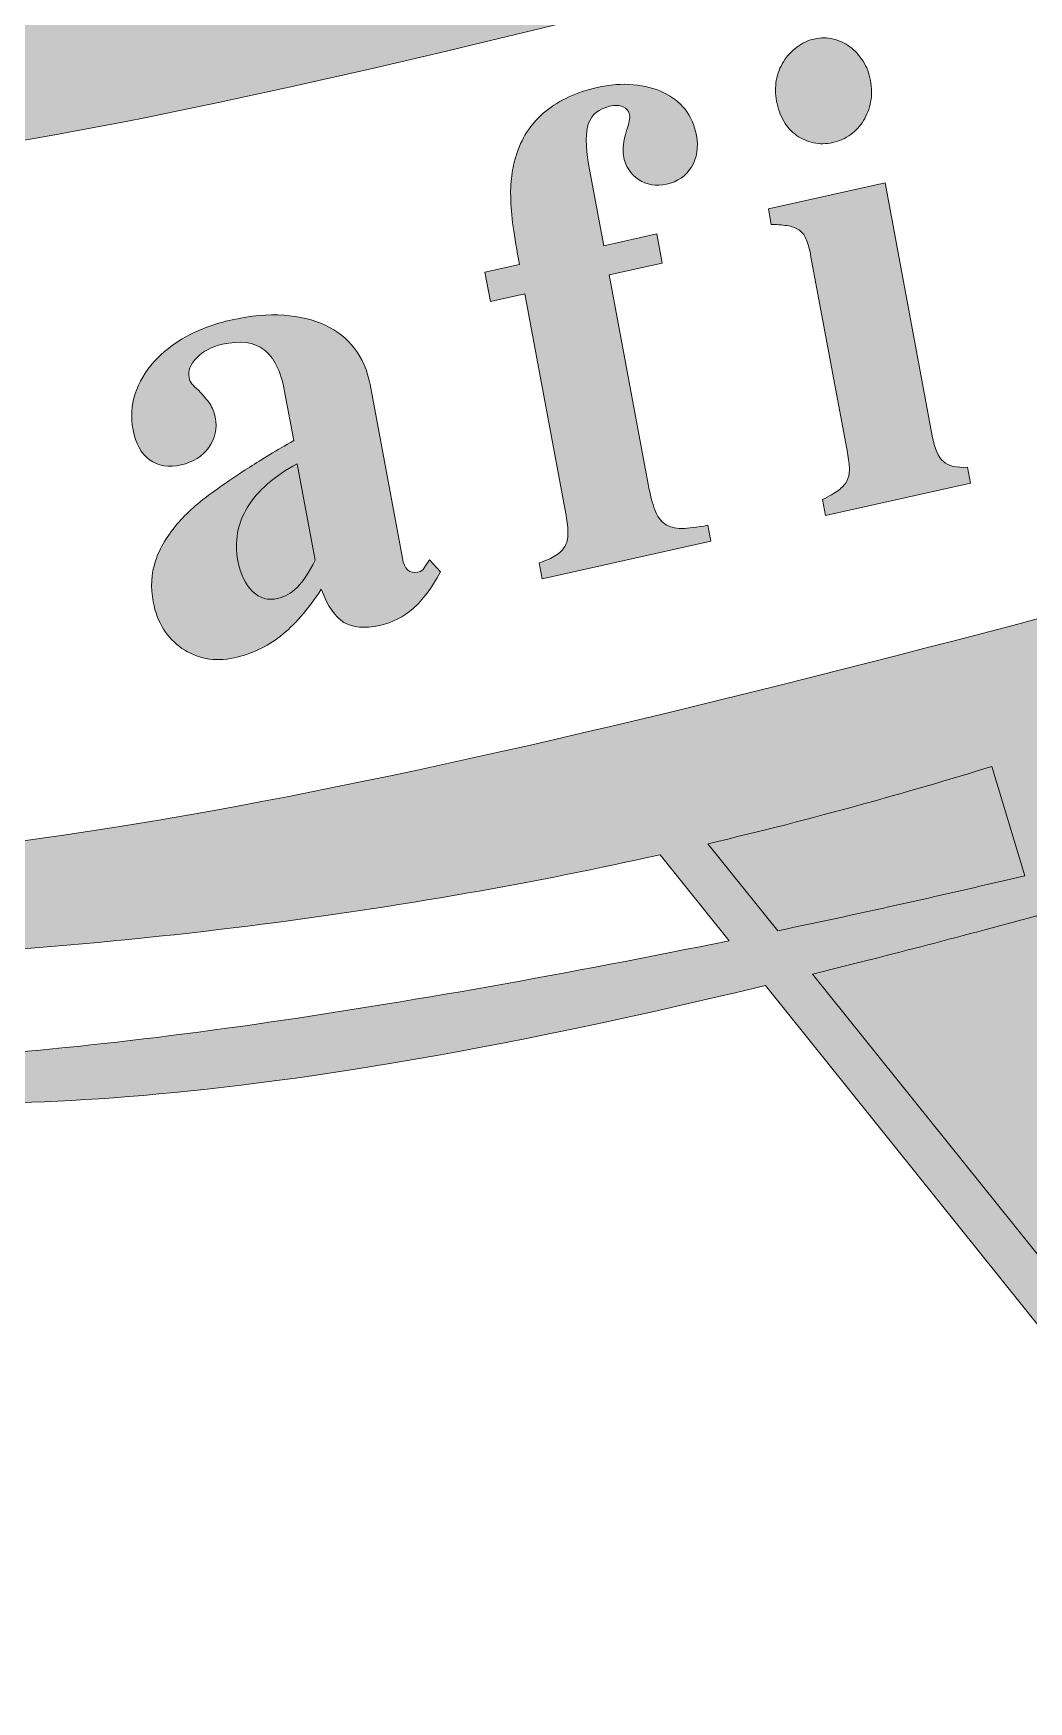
# Model space of a CAD drawing. Header units: millimetres. Extents: x -87.7 to -37.9, y -26.6 to 23.2.
# Drawn here: x -68.27 to -64.15, y -2.11 to 4.79 of the extents above; entities that cross this region are included whole.
import ezdxf

# ---------------------------------------------------------------- set-up
doc = ezdxf.new("R2010")
doc.units = ezdxf.units.MM
doc.header["$MEASUREMENT"] = 0
doc.layers.add('Layer 1', color=7, linetype='Continuous')

msp = doc.modelspace()

# ---------------------------------------------------------------- hatches: boundary and pattern name
at = {"layer": 'Layer 1', "true_color": 0x373435}
h = msp.add_hatch(color=250, dxfattribs=at)
edge = h.paths.add_edge_path()
edge.add_spline(control_points=[(-44.2218, 9.8606), (-45.9264, 8.9268), (-46.8245, 9.0561), (-49.1062, 8.862), (-51.3879, 8.6681), (-52.0763, 6.9545), (-52.1547, 6.1569), (-52.414, 4.6938), (-52.76, 3.7016), (-53.0974, 3.0305), (-53.2485, 3.5413), (-53.9751, 4.2581), (-55.4498, 4.2581), (-58.7713, 4.2581), (-65.9163, 1.4422), (-69.4107, 1.3562), (-70.1678, 1.3562), (-70.7335, 1.4585), (-71.1439, 1.605), (-71.1439, 1.605), (-71.1443, 1.605), (-71.1443, 1.605), (-71.1788, 1.6239), (-71.2145, 1.6405), (-71.2434, 1.6535), (-71.352, 1.7016), (-72.6597, 2.2614), (-73.3484, 6.153), (-73.4271, 6.9506), (-74.1155, 8.6639), (-76.3965, 8.8579), (-78.6782, 9.0522), (-79.5767, 8.9225), (-81.2812, 9.8569), (-83.2351, 10.8772), (-83.6547, 12.12), (-84.1006, 13.8301), (-84.1006, 11.8688), (-83.5497, 8.8509), (-78.4952, 7.8105), (-74.1284, 7.1924), (-74.489, 6.8825), (-73.7286, 5.0571), (-73.1956, 3.6885), (-72.7469, 2.6654), (-72.0709, 2.027), (-71.7525, 1.482), (-70.7103, 0.9588), (-69.5202, 0.944), (-67.9388, 0.9816), (-66.6773, 1.1699), (-65.6721, 1.3945), (-65.6721, 1.3945), (-65.3861, 1.0386), (-65.3861, 1.0386), (-66.6865, 0.7729), (-68.1317, 0.5439), (-68.9721, 0.5491), (-70.2961, 0.5579), (-70.2332, 0.4117), (-70.9697, 0.944), (-71.0153, 0.9771), (-71.1183, 1.0129), (-71.1029, 0.944), (-70.9851, 0.7638), (-70.6485, 0.3773), (-69.4574, 0.3773), (-68.6225, 0.3773), (-67.7996, 0.2378), (-65.2367, 0.8527), (-65.2367, 0.8527), (-63.2842, -1.5784), (-63.2842, -1.5784), (-63.2842, -1.5784), (-63.2821, -1.5809), (-63.2821, -1.5809), (-63.273, -1.5921), (-63.262, -1.6005), (-63.2501, -1.6058), (-63.248, -1.6072), (-63.2455, -1.6079), (-63.2431, -1.6086), (-63.2378, -1.6111), (-63.2315, -1.6125), (-63.2255, -1.6129), (-63.2224, -1.6132), (-63.2192, -1.6136), (-63.2164, -1.6136), (-63.2132, -1.6136), (-63.2101, -1.6132), (-63.2073, -1.6129), (-63.2052, -1.6129), (-63.2034, -1.6125), (-63.2016, -1.6122), (-63.1988, -1.6118), (-63.1967, -1.6111), (-63.1939, -1.6104), (-63.1907, -1.6093), (-63.1875, -1.6083), (-63.1848, -1.6072), (-63.1806, -1.6055), (-63.1763, -1.6033), (-63.1725, -1.6005), (-63.1696, -1.5991), (-63.1675, -1.5973), (-63.1651, -1.5953), (-63.1623, -1.5932), (-63.1602, -1.5911), (-63.1577, -1.589), (-63.1553, -1.5865), (-63.1532, -1.584), (-63.151, -1.5812), (-63.15, -1.5805), (-63.1493, -1.5794), (-63.1486, -1.5784), (-63.1486, -1.5784), (-63.0822, -1.4976), (-63.0822, -1.4976), (-63.0818, -1.4972), (-63.0815, -1.4968), (-63.0811, -1.4968), (-63.0811, -1.4968), (-59.9976, 2.2589), (-59.9976, 2.2589), (-58.344, 2.677), (-56.9712, 2.9535), (-55.4811, 3.1075), (-54.9329, 3.1075), (-54.6353, 3.1763), (-54.4393, 2.8587), (-54.4393, 2.6696), (-54.6114, 2.6183), (-54.7446, 2.4486), (-54.7446, 2.4486), (-54.3455, 2.4208), (-54.2825, 2.7814), (-54.2197, 3.1422), (-54.6353, 3.3309), (-55.434, 3.3309), (-56.3556, 3.3309), (-58.129, 2.9282), (-59.8067, 2.4911), (-59.8067, 2.4911), (-59.416, 2.9668), (-59.416, 2.9668), (-59.3971, 2.9904), (-59.3904, 3.0217), (-59.3957, 3.0502), (-57.6782, 3.4265), (-55.8405, 3.7736), (-55.0267, 3.7602), (-53.4681, 3.7346), (-53.2326, 3.1942), (-53.2326, 2.8414), (-53.2326, 2.8196), (-53.234, 2.7954), (-53.2365, 2.7701), (-53.2593, 2.5747), (-53.377, 2.289), (-53.7225, 2.0572), (-53.7411, 2.0445), (-53.7597, 2.0326), (-53.7794, 2.0206), (-53.7794, 2.0206), (-53.7797, 2.0206), (-53.7797, 2.0206), (-53.7801, 2.0203), (-53.7801, 2.0203), (-53.7801, 2.0199), (-53.9333, 1.9272), (-54.1265, 1.8442), (-54.3687, 1.7824), (-54.3687, 1.7824), (-54.3694, 1.7821), (-54.3694, 1.7821), (-54.6522, 1.7094), (-55.0021, 1.6655), (-55.434, 1.6655), (-57.299, 1.6655), (-56.9073, 2.2919), (-56.6954, 2.507), (-56.4842, 2.7213), (-56.8602, 2.6956), (-56.8602, 2.6956), (-57.1578, 2.4721), (-57.5496, 1.4935), (-55.5281, 1.4935), (-55.3367, 1.4935), (-55.1603, 1.501), (-54.9965, 1.5151), (-54.9965, 1.5151), (-54.9975, 1.5147), (-54.9975, 1.5147), (-54.8191, 1.5147), (-54.6185, 1.533), (-54.4175, 1.5726), (-54.0805, 1.6391), (-53.7429, 1.7649), (-53.5053, 1.9651), (-53.4987, 1.9704), (-53.4927, 1.9757), (-53.4863, 1.9813), (-53.4737, 1.9928), (-53.461, 2.0038), (-53.4488, 2.016), (-52.7632, 2.6531), (-52.3117, 3.6816), (-51.7745, 5.0614), (-51.0137, 6.886), (-51.3746, 7.1966), (-47.0078, 7.8144), (-41.9534, 8.8551), (-41.4028, 11.8726), (-41.4028, 13.834), (-41.8483, 12.1241), (-42.2683, 10.881), (-44.2218, 9.8606)], knot_values=[0, 0, 0, 0, 0.013889, 0.013889, 0.013889, 0.027778, 0.027778, 0.027778, 0.041667, 0.041667, 0.041667, 0.055556, 0.055556, 0.055556, 0.069444, 0.069444, 0.069444, 0.083333, 0.083333, 0.083333, 0.097222, 0.097222, 0.097222, 0.111111, 0.111111, 0.111111, 0.125, 0.125, 0.125, 0.138889, 0.138889, 0.138889, 0.152778, 0.152778, 0.152778, 0.166667, 0.166667, 0.166667, 0.180556, 0.180556, 0.180556, 0.194444, 0.194444, 0.194444, 0.208333, 0.208333, 0.208333, 0.222222, 0.222222, 0.222222, 0.236111, 0.236111, 0.236111, 0.25, 0.25, 0.25, 0.263889, 0.263889, 0.263889, 0.277778, 0.277778, 0.277778, 0.291667, 0.291667, 0.291667, 0.305556, 0.305556, 0.305556, 0.319444, 0.319444, 0.319444, 0.333333, 0.333333, 0.333333, 0.347222, 0.347222, 0.347222, 0.361111, 0.361111, 0.361111, 0.375, 0.375, 0.375, 0.388889, 0.388889, 0.388889, 0.402778, 0.402778, 0.402778, 0.416667, 0.416667, 0.416667, 0.430556, 0.430556, 0.430556, 0.444444, 0.444444, 0.444444, 0.458333, 0.458333, 0.458333, 0.472222, 0.472222, 0.472222, 0.486111, 0.486111, 0.486111, 0.5, 0.5, 0.5, 0.513889, 0.513889, 0.513889, 0.527778, 0.527778, 0.527778, 0.541667, 0.541667, 0.541667, 0.555556, 0.555556, 0.555556, 0.569444, 0.569444, 0.569444, 0.583333, 0.583333, 0.583333, 0.597222, 0.597222, 0.597222, 0.611111, 0.611111, 0.611111, 0.625, 0.625, 0.625, 0.638889, 0.638889, 0.638889, 0.652778, 0.652778, 0.652778, 0.666667, 0.666667, 0.666667, 0.680556, 0.680556, 0.680556, 0.694444, 0.694444, 0.694444, 0.708333, 0.708333, 0.708333, 0.722222, 0.722222, 0.722222, 0.736111, 0.736111, 0.736111, 0.75, 0.75, 0.75, 0.763889, 0.763889, 0.763889, 0.777778, 0.777778, 0.777778, 0.791667, 0.791667, 0.791667, 0.805556, 0.805556, 0.805556, 0.819444, 0.819444, 0.819444, 0.833333, 0.833333, 0.833333, 0.847222, 0.847222, 0.847222, 0.861111, 0.861111, 0.861111, 0.875, 0.875, 0.875, 0.888889, 0.888889, 0.888889, 0.902778, 0.902778, 0.902778, 0.916667, 0.916667, 0.916667, 0.930556, 0.930556, 0.930556, 0.944444, 0.944444, 0.944444, 0.958333, 0.958333, 0.958333, 0.972222, 0.972222, 0.972222, 0.986111, 0.986111, 0.986111, 1, 1, 1, 1], degree=3, periodic=1)
h = msp.add_hatch(color=250, dxfattribs=at)
edge = h.paths.add_edge_path()
edge.add_spline(control_points=[(-56.3684, 7.3311), (-56.3684, 7.3311), (-55.9555, 7.9587), (-55.9555, 7.9587), (-55.5634, 7.9277), (-55.4801, 7.8642), (-55.4651, 7.8473), (-55.4306, 7.8097), (-55.3751, 7.8097), (-55.3407, 7.8473), (-55.3062, 7.8853), (-55.3062, 7.946), (-55.3407, 7.9836), (-55.3712, 8.0177), (-55.4443, 8.0978), (-55.8361, 8.1403), (-55.8361, 8.1403), (-55.1386, 9.2008), (-55.1386, 9.2008), (-55.1386, 9.2008), (-58.1737, 12.1279), (-58.1737, 12.1279), (-58.1737, 12.1279), (-58.7711, 12.7042), (-58.7711, 12.7042), (-58.7711, 12.7042), (-58.7957, 12.7284), (-58.7957, 12.7284), (-58.7957, 12.7284), (-68.2358, 12.7284), (-68.2358, 12.7284), (-68.2358, 12.7284), (-68.7923, 12.1048), (-68.7923, 12.1048), (-68.7955, 12.1019), (-68.7983, 12.0989), (-68.8012, 12.0953), (-68.8012, 12.0953), (-71.7463, 8.7988), (-71.7463, 8.7988), (-71.7463, 8.7988), (-69.947, 6.6621), (-69.947, 6.6621), (-71.3935, 6.712), (-72.1524, 6.0174), (-72.2934, 5.752), (-72.2934, 5.752), (-72.9203, 4.1724), (-69.9905, 4.1724), (-67.0605, 4.1724), (-60.3493, 6.7352), (-56.5624, 6.9369), (-54.3533, 6.9886), (-54.0553, 6.6453), (-53.5068, 6.3189), (-53.7244, 6.6927), (-53.9725, 7.3198), (-56.3684, 7.3311)], knot_values=[0, 0, 0, 0, 0.052632, 0.052632, 0.052632, 0.105263, 0.105263, 0.105263, 0.157895, 0.157895, 0.157895, 0.210526, 0.210526, 0.210526, 0.263158, 0.263158, 0.263158, 0.315789, 0.315789, 0.315789, 0.368421, 0.368421, 0.368421, 0.421053, 0.421053, 0.421053, 0.473684, 0.473684, 0.473684, 0.526316, 0.526316, 0.526316, 0.578947, 0.578947, 0.578947, 0.631579, 0.631579, 0.631579, 0.684211, 0.684211, 0.684211, 0.736842, 0.736842, 0.736842, 0.789474, 0.789474, 0.789474, 0.842105, 0.842105, 0.842105, 0.894737, 0.894737, 0.894737, 0.947368, 0.947368, 0.947368, 1, 1, 1, 1], degree=3, periodic=1)
h = msp.add_hatch(color=250, dxfattribs=at)
edge = h.paths.add_edge_path()
edge.add_spline(control_points=[(-65.0341, 4.7713), (-65.0067, 4.7777), (-64.9803, 4.7777), (-64.9551, 4.7713), (-64.9298, 4.7653), (-64.9069, 4.7544), (-64.8862, 4.739), (-64.8655, 4.7236), (-64.8472, 4.7035), (-64.832, 4.6796), (-64.817, 4.6553), (-64.8064, 4.629), (-64.8012, 4.5999), (-64.7952, 4.5686), (-64.7952, 4.5387), (-64.8008, 4.5106), (-64.806, 4.4824), (-64.8159, 4.4571), (-64.8297, 4.4343), (-64.8433, 4.4115), (-64.8612, 4.3922), (-64.883, 4.3761), (-64.9052, 4.3598), (-64.9302, 4.349), (-64.9575, 4.3426), (-64.9849, 4.3366), (-65.0116, 4.3363), (-65.0373, 4.3419), (-65.0626, 4.3472), (-65.0861, 4.3574), (-65.1072, 4.3725), (-65.1287, 4.3872), (-65.1462, 4.4069), (-65.1606, 4.4311), (-65.1747, 4.4554), (-65.1845, 4.4832), (-65.1905, 4.5145), (-65.1961, 4.5436), (-65.1961, 4.5721), (-65.1912, 4.6002), (-65.1859, 4.6284), (-65.1765, 4.6539), (-65.1616, 4.6775), (-65.1473, 4.7011), (-65.129, 4.7207), (-65.1068, 4.7376), (-65.085, 4.7544), (-65.0604, 4.7657), (-65.0341, 4.7713)], knot_values=[0, 0, 0, 0, 0.0625, 0.0625, 0.0625, 0.125, 0.125, 0.125, 0.1875, 0.1875, 0.1875, 0.25, 0.25, 0.25, 0.3125, 0.3125, 0.3125, 0.375, 0.375, 0.375, 0.4375, 0.4375, 0.4375, 0.5, 0.5, 0.5, 0.5625, 0.5625, 0.5625, 0.625, 0.625, 0.625, 0.6875, 0.6875, 0.6875, 0.75, 0.75, 0.75, 0.8125, 0.8125, 0.8125, 0.875, 0.875, 0.875, 0.9375, 0.9375, 0.9375, 1, 1, 1, 1], degree=3, periodic=1)
h = msp.add_hatch(color=250, dxfattribs=at)
edge = h.paths.add_edge_path()
edge.add_spline(control_points=[(-66.3752, 3.6845), (-66.3752, 3.6845), (-66.3978, 3.8058), (-66.3978, 3.8058), (-66.3978, 3.8058), (-66.2547, 3.8377), (-66.2547, 3.8377), (-66.266, 3.8971), (-66.2748, 3.9491), (-66.2811, 3.9941), (-66.2874, 4.0394), (-66.2906, 4.0806), (-66.2913, 4.1174), (-66.2924, 4.154), (-66.2903, 4.1873), (-66.2853, 4.2168), (-66.2807, 4.2467), (-66.2738, 4.2749), (-66.2643, 4.3016), (-66.2421, 4.3694), (-66.2027, 4.4263), (-66.1459, 4.4727), (-66.0889, 4.519), (-66.0183, 4.5517), (-65.9336, 4.5707), (-65.8805, 4.5826), (-65.8306, 4.5865), (-65.7839, 4.5822), (-65.7372, 4.5781), (-65.6954, 4.5675), (-65.6592, 4.5503), (-65.6227, 4.5334), (-65.5928, 4.5099), (-65.5693, 4.4803), (-65.5457, 4.4509), (-65.5302, 4.415), (-65.5222, 4.3732), (-65.513, 4.3226), (-65.5197, 4.2787), (-65.5426, 4.2414), (-65.565, 4.2046), (-65.5999, 4.1807), (-65.6459, 4.1705), (-65.6891, 4.161), (-65.7277, 4.1673), (-65.7614, 4.1894), (-65.7952, 4.2116), (-65.8163, 4.2446), (-65.8244, 4.2889), (-65.8289, 4.3135), (-65.8247, 4.3483), (-65.8117, 4.3925), (-65.8008, 4.4231), (-65.7966, 4.4449), (-65.7991, 4.4575), (-65.8018, 4.4727), (-65.811, 4.4835), (-65.8261, 4.4906), (-65.8409, 4.4973), (-65.8598, 4.498), (-65.8823, 4.4927), (-65.9256, 4.4832), (-65.9543, 4.4596), (-65.9684, 4.4224), (-65.9821, 4.3851), (-65.9821, 4.3286), (-65.9684, 4.2534), (-65.9684, 4.2534), (-65.9055, 3.9157), (-65.9055, 3.9157), (-65.9055, 3.9157), (-65.6859, 3.9646), (-65.6859, 3.9646), (-65.6859, 3.9646), (-65.6634, 3.8437), (-65.6634, 3.8437), (-65.6634, 3.8437), (-65.883, 3.7945), (-65.883, 3.7945), (-65.883, 3.7945), (-65.7221, 2.9288), (-65.7221, 2.9288), (-65.7137, 2.8845), (-65.7045, 2.849), (-65.6947, 2.8223), (-65.6845, 2.7952), (-65.6705, 2.7756), (-65.6522, 2.7636), (-65.6339, 2.7513), (-65.611, 2.7453), (-65.5826, 2.7453), (-65.5548, 2.7453), (-65.519, 2.7495), (-65.4755, 2.7584), (-65.4755, 2.7584), (-65.4631, 2.6919), (-65.4631, 2.6919), (-65.4631, 2.6919), (-66.1616, 2.5363), (-66.1616, 2.5363), (-66.1616, 2.5363), (-66.174, 2.6023), (-66.174, 2.6023), (-66.1452, 2.6121), (-66.1223, 2.6223), (-66.1054, 2.6329), (-66.0882, 2.6434), (-66.0756, 2.6561), (-66.0672, 2.6708), (-66.0587, 2.6856), (-66.0541, 2.7035), (-66.0541, 2.7242), (-66.0537, 2.745), (-66.0562, 2.7699), (-66.0619, 2.7991), (-66.0619, 2.7991), (-66.2323, 3.7165), (-66.2323, 3.7165), (-66.2323, 3.7165), (-66.3752, 3.6845), (-66.3752, 3.6845)], knot_values=[0, 0, 0, 0, 0.025, 0.025, 0.025, 0.05, 0.05, 0.05, 0.075, 0.075, 0.075, 0.1, 0.1, 0.1, 0.125, 0.125, 0.125, 0.15, 0.15, 0.15, 0.175, 0.175, 0.175, 0.2, 0.2, 0.2, 0.225, 0.225, 0.225, 0.25, 0.25, 0.25, 0.275, 0.275, 0.275, 0.3, 0.3, 0.3, 0.325, 0.325, 0.325, 0.35, 0.35, 0.35, 0.375, 0.375, 0.375, 0.4, 0.4, 0.4, 0.425, 0.425, 0.425, 0.45, 0.45, 0.45, 0.475, 0.475, 0.475, 0.5, 0.5, 0.5, 0.525, 0.525, 0.525, 0.55, 0.55, 0.55, 0.575, 0.575, 0.575, 0.6, 0.6, 0.6, 0.625, 0.625, 0.625, 0.65, 0.65, 0.65, 0.675, 0.675, 0.675, 0.7, 0.7, 0.7, 0.725, 0.725, 0.725, 0.75, 0.75, 0.75, 0.775, 0.775, 0.775, 0.8, 0.8, 0.8, 0.825, 0.825, 0.825, 0.85, 0.85, 0.85, 0.875, 0.875, 0.875, 0.9, 0.9, 0.9, 0.925, 0.925, 0.925, 0.95, 0.95, 0.95, 0.975, 0.975, 0.975, 1, 1, 1, 1], degree=3, periodic=1)
h = msp.add_hatch(color=250, dxfattribs=at)
edge = h.paths.add_edge_path()
edge.add_spline(control_points=[(-64.5461, 3.129), (-64.5362, 3.0763), (-64.5208, 3.0404), (-64.4994, 3.0219), (-64.4779, 3.0029), (-64.4445, 2.9955), (-64.3992, 2.9987), (-64.3992, 2.9987), (-64.3865, 2.9323), (-64.3865, 2.9323), (-64.3865, 2.9323), (-64.9881, 2.7984), (-64.9881, 2.7984), (-64.9881, 2.7984), (-65.0004, 2.8644), (-65.0004, 2.8644), (-64.9723, 2.8785), (-64.9502, 2.8911), (-64.9346, 2.9028), (-64.9189, 2.9139), (-64.9069, 2.9266), (-64.8996, 2.9407), (-64.8918, 2.9548), (-64.8883, 2.9709), (-64.8886, 2.9895), (-64.889, 3.0078), (-64.8915, 3.031), (-64.8971, 3.0591), (-64.8971, 3.0591), (-65.0478, 3.8701), (-65.0478, 3.8701), (-65.0528, 3.8982), (-65.059, 3.9207), (-65.0657, 3.9382), (-65.0728, 3.9558), (-65.0819, 3.9691), (-65.0939, 3.9783), (-65.1058, 3.9874), (-65.1213, 3.9937), (-65.1399, 3.9976), (-65.1585, 4.0011), (-65.1824, 4.0033), (-65.2122, 4.0033), (-65.2122, 4.0033), (-65.2242, 4.0679), (-65.2242, 4.0679), (-65.2242, 4.0679), (-64.7407, 4.1758), (-64.7407, 4.1758), (-64.7407, 4.1758), (-64.5461, 3.129), (-64.5461, 3.129)], knot_values=[0, 0, 0, 0, 0.058824, 0.058824, 0.058824, 0.117647, 0.117647, 0.117647, 0.176471, 0.176471, 0.176471, 0.235294, 0.235294, 0.235294, 0.294118, 0.294118, 0.294118, 0.352941, 0.352941, 0.352941, 0.411765, 0.411765, 0.411765, 0.470588, 0.470588, 0.470588, 0.529412, 0.529412, 0.529412, 0.588235, 0.588235, 0.588235, 0.647059, 0.647059, 0.647059, 0.705882, 0.705882, 0.705882, 0.764706, 0.764706, 0.764706, 0.823529, 0.823529, 0.823529, 0.882353, 0.882353, 0.882353, 0.941176, 0.941176, 0.941176, 1, 1, 1, 1], degree=3, periodic=1)
h = msp.add_hatch(color=250, dxfattribs=at)
edge = h.paths.add_edge_path()
edge.add_spline(control_points=[(-66.5822, 2.565), (-66.6188, 2.4987), (-66.6564, 2.4481), (-66.6951, 2.4136), (-66.734, 2.3792), (-66.78, 2.356), (-66.8342, 2.344), (-66.8964, 2.33), (-66.9452, 2.3343), (-66.9817, 2.3564), (-67.018, 2.3785), (-67.0492, 2.4242), (-67.0755, 2.4934), (-67.1321, 2.408), (-67.1887, 2.3433), (-67.245, 2.2991), (-67.3011, 2.2552), (-67.3655, 2.2253), (-67.4371, 2.2092), (-67.4771, 2.2004), (-67.5159, 2.1997), (-67.5527, 2.2071), (-67.5893, 2.2147), (-67.6226, 2.2285), (-67.6525, 2.2488), (-67.6824, 2.2688), (-67.7077, 2.2956), (-67.7287, 2.3283), (-67.7495, 2.3613), (-67.7639, 2.3985), (-67.7716, 2.4407), (-67.7829, 2.5008), (-67.7797, 2.5577), (-67.7622, 2.6112), (-67.7442, 2.6645), (-67.7119, 2.7183), (-67.6648, 2.7724), (-67.6451, 2.7949), (-67.6226, 2.817), (-67.5973, 2.8388), (-67.5713, 2.861), (-67.5404, 2.8849), (-67.5032, 2.9111), (-67.466, 2.9375), (-67.4223, 2.9667), (-67.3721, 2.9994), (-67.3218, 3.0317), (-67.2611, 3.0682), (-67.1898, 3.109), (-67.1898, 3.109), (-67.2277, 3.3128), (-67.2277, 3.3128), (-67.2432, 3.3964), (-67.2716, 3.4541), (-67.3127, 3.4853), (-67.3538, 3.5166), (-67.4111, 3.524), (-67.4849, 3.5075), (-67.5292, 3.4976), (-67.5647, 3.479), (-67.5914, 3.452), (-67.6181, 3.4245), (-67.6289, 3.3968), (-67.6233, 3.369), (-67.6219, 3.3602), (-67.6181, 3.3522), (-67.6121, 3.3444), (-67.6061, 3.3366), (-67.5962, 3.3272), (-67.5829, 3.3156), (-67.564, 3.2963), (-67.5488, 3.2784), (-67.5376, 3.2618), (-67.5263, 3.2453), (-67.519, 3.2267), (-67.5151, 3.2064), (-67.506, 3.1589), (-67.5151, 3.1167), (-67.5415, 3.0802), (-67.5679, 3.0433), (-67.6061, 3.0194), (-67.6564, 3.0082), (-67.7084, 2.9966), (-67.7519, 3.0036), (-67.7867, 3.0296), (-67.8218, 3.0556), (-67.8447, 3.0967), (-67.8552, 3.154), (-67.8648, 3.2057), (-67.8619, 3.2552), (-67.8461, 3.3033), (-67.8306, 3.3508), (-67.805, 3.3946), (-67.7691, 3.4347), (-67.7337, 3.4744), (-67.6887, 3.5095), (-67.6339, 3.5397), (-67.5791, 3.57), (-67.5159, 3.5932), (-67.4442, 3.6089), (-67.3676, 3.6262), (-67.2965, 3.6326), (-67.2312, 3.628), (-67.1659, 3.6238), (-67.1086, 3.6096), (-67.059, 3.5865), (-67.0099, 3.5633), (-66.9695, 3.5314), (-66.9375, 3.4899), (-66.9058, 3.4488), (-66.8844, 3.3992), (-66.8738, 3.3412), (-66.8738, 3.3412), (-66.74, 2.6223), (-66.74, 2.6223), (-66.7316, 2.576), (-66.7101, 2.5567), (-66.6757, 2.5643), (-66.6627, 2.5672), (-66.6542, 2.5732), (-66.6497, 2.582), (-66.6497, 2.582), (-66.6282, 2.6153), (-66.6282, 2.6153), (-66.6282, 2.6153), (-66.5822, 2.565), (-66.5822, 2.565)], knot_values=[0, 0, 0, 0, 0.02381, 0.02381, 0.02381, 0.047619, 0.047619, 0.047619, 0.071429, 0.071429, 0.071429, 0.095238, 0.095238, 0.095238, 0.119048, 0.119048, 0.119048, 0.142857, 0.142857, 0.142857, 0.166667, 0.166667, 0.166667, 0.190476, 0.190476, 0.190476, 0.214286, 0.214286, 0.214286, 0.238095, 0.238095, 0.238095, 0.261905, 0.261905, 0.261905, 0.285714, 0.285714, 0.285714, 0.309524, 0.309524, 0.309524, 0.333333, 0.333333, 0.333333, 0.357143, 0.357143, 0.357143, 0.380952, 0.380952, 0.380952, 0.404762, 0.404762, 0.404762, 0.428571, 0.428571, 0.428571, 0.452381, 0.452381, 0.452381, 0.47619, 0.47619, 0.47619, 0.5, 0.5, 0.5, 0.52381, 0.52381, 0.52381, 0.547619, 0.547619, 0.547619, 0.571429, 0.571429, 0.571429, 0.595238, 0.595238, 0.595238, 0.619048, 0.619048, 0.619048, 0.642857, 0.642857, 0.642857, 0.666667, 0.666667, 0.666667, 0.690476, 0.690476, 0.690476, 0.714286, 0.714286, 0.714286, 0.738095, 0.738095, 0.738095, 0.761905, 0.761905, 0.761905, 0.785714, 0.785714, 0.785714, 0.809524, 0.809524, 0.809524, 0.833333, 0.833333, 0.833333, 0.857143, 0.857143, 0.857143, 0.880952, 0.880952, 0.880952, 0.904762, 0.904762, 0.904762, 0.928571, 0.928571, 0.928571, 0.952381, 0.952381, 0.952381, 0.97619, 0.97619, 0.97619, 1, 1, 1, 1], degree=3, periodic=1)
h = msp.add_hatch(color=250, dxfattribs=at)
edge = h.paths.add_edge_path()
edge.add_spline(control_points=[(-67.1753, 3.013), (-67.2709, 2.9614), (-67.3395, 2.9013), (-67.3812, 2.8332), (-67.4227, 2.765), (-67.4361, 2.6912), (-67.4213, 2.6115), (-67.4108, 2.5556), (-67.3904, 2.5134), (-67.3602, 2.4847), (-67.3296, 2.4562), (-67.2956, 2.4463), (-67.2569, 2.4548), (-67.2266, 2.4615), (-67.1996, 2.4769), (-67.1757, 2.5004), (-67.1521, 2.5243), (-67.1272, 2.5623), (-67.1008, 2.6139), (-67.1008, 2.6139), (-67.1753, 3.013), (-67.1753, 3.013)], knot_values=[0, 0, 0, 0, 0.142857, 0.142857, 0.142857, 0.285714, 0.285714, 0.285714, 0.428571, 0.428571, 0.428571, 0.571429, 0.571429, 0.571429, 0.714286, 0.714286, 0.714286, 0.857143, 0.857143, 0.857143, 1, 1, 1, 1], degree=3, periodic=1)
h = msp.add_hatch(color=250, dxfattribs=at)
edge = h.paths.add_edge_path()
edge.add_spline(control_points=[(-65.4743, 1.4399), (-65.0322, 1.5438), (-64.6426, 1.6542), (-64.299, 1.7596), (-64.299, 1.7596), (-64.1626, 1.3074), (-64.1626, 1.3074), (-64.4775, 1.2325), (-64.8239, 1.1552), (-65.1851, 1.0797), (-65.1851, 1.0797), (-65.4743, 1.4399), (-65.4743, 1.4399)], knot_values=[0, 0, 0, 0, 0.25, 0.25, 0.25, 0.5, 0.5, 0.5, 0.75, 0.75, 0.75, 1, 1, 1, 1], degree=3, periodic=1)
h = msp.add_hatch(color=250, dxfattribs=at)
edge = h.paths.add_edge_path()
edge.add_spline(control_points=[(-65.041, 0.9005), (-64.7533, 0.9714), (-64.4448, 1.0512), (-64.1123, 1.1419), (-64.1123, 1.1419), (-63.4353, -1.0984), (-63.4353, -1.0984), (-63.4353, -1.0984), (-65.041, 0.9005), (-65.041, 0.9005)], knot_values=[0, 0, 0, 0, 0.333333, 0.333333, 0.333333, 0.666667, 0.666667, 0.666667, 1, 1, 1, 1], degree=3, periodic=1)

# ---------------------------------------------------------------- linework, layer by layer
at = {"layer": 'Layer 1', "color": 250, "lineweight": 18}
msp.add_open_spline([(-83.6677, 23.192), (-83.6677, 23.192), (-41.8353, 23.192), (-41.8353, 23.192), (-39.6442, 23.192), (-37.8515, 21.3993), (-37.8515, 19.2081), (-37.8515, 19.2081), (-37.8515, -22.6241), (-37.8515, -22.6241), (-37.8515, -24.8153), (-39.6442, -26.608), (-41.8353, -26.608), (-41.8353, -26.608), (-83.6677, -26.608), (-83.6677, -26.608), (-85.8588, -26.608), (-87.6515, -24.8153), (-87.6515, -22.6241), (-87.6515, -22.6241), (-87.6515, 19.2081), (-87.6515, 19.2081), (-87.6515, 21.3993), (-85.8588, 23.192), (-83.6677, 23.192)], degree=3, knots=[0, 0, 0, 0, 0.125, 0.125, 0.125, 0.25, 0.25, 0.25, 0.375, 0.375, 0.375, 0.5, 0.5, 0.5, 0.625, 0.625, 0.625, 0.75, 0.75, 0.75, 0.875, 0.875, 0.875, 1, 1, 1, 1], dxfattribs=at)
at = {"layer": 'Layer 1', "lineweight": 9}
for points, knots in [([(-44.2218, 9.8606), (-45.9264, 8.9268), (-46.8245, 9.0561), (-49.1062, 8.862), (-51.3879, 8.6681), (-52.0763, 6.9545), (-52.1547, 6.1569), (-52.414, 4.6938), (-52.76, 3.7016), (-53.0974, 3.0305), (-53.2485, 3.5413), (-53.9751, 4.2581), (-55.4498, 4.2581), (-58.7713, 4.2581), (-65.9163, 1.4422), (-69.4107, 1.3562), (-70.1678, 1.3562), (-70.7335, 1.4585), (-71.1439, 1.605), (-71.1439, 1.605), (-71.1443, 1.605), (-71.1443, 1.605), (-71.1788, 1.6239), (-71.2145, 1.6405), (-71.2434, 1.6535), (-71.352, 1.7016), (-72.6597, 2.2614), (-73.3484, 6.153), (-73.4271, 6.9506), (-74.1155, 8.6639), (-76.3965, 8.8579), (-78.6782, 9.0522), (-79.5767, 8.9225), (-81.2812, 9.8569), (-83.2351, 10.8772), (-83.6547, 12.12), (-84.1006, 13.8301), (-84.1006, 11.8688), (-83.5497, 8.8509), (-78.4952, 7.8105), (-74.1284, 7.1924), (-74.489, 6.8825), (-73.7286, 5.0571), (-73.1956, 3.6885), (-72.7469, 2.6654), (-72.0709, 2.027), (-71.7525, 1.482), (-70.7103, 0.9588), (-69.5202, 0.944), (-67.9388, 0.9816), (-66.6773, 1.1699), (-65.6721, 1.3945), (-65.6721, 1.3945), (-65.3861, 1.0386), (-65.3861, 1.0386), (-66.6865, 0.7729), (-68.1317, 0.5439), (-68.9721, 0.5491), (-70.2961, 0.5579), (-70.2332, 0.4117), (-70.9697, 0.944), (-71.0153, 0.9771), (-71.1183, 1.0129), (-71.1029, 0.944), (-70.9851, 0.7638), (-70.6485, 0.3773), (-69.4574, 0.3773), (-68.6225, 0.3773), (-67.7996, 0.2378), (-65.2367, 0.8527), (-65.2367, 0.8527), (-63.2842, -1.5784), (-63.2842, -1.5784), (-63.2842, -1.5784), (-63.2821, -1.5809), (-63.2821, -1.5809), (-63.273, -1.5921), (-63.262, -1.6005), (-63.2501, -1.6058), (-63.248, -1.6072), (-63.2455, -1.6079), (-63.2431, -1.6086), (-63.2378, -1.6111), (-63.2315, -1.6125), (-63.2255, -1.6129), (-63.2224, -1.6132), (-63.2192, -1.6136), (-63.2164, -1.6136), (-63.2132, -1.6136), (-63.2101, -1.6132), (-63.2073, -1.6129), (-63.2052, -1.6129), (-63.2034, -1.6125), (-63.2016, -1.6122), (-63.1988, -1.6118), (-63.1967, -1.6111), (-63.1939, -1.6104), (-63.1907, -1.6093), (-63.1875, -1.6083), (-63.1848, -1.6072), (-63.1806, -1.6055), (-63.1763, -1.6033), (-63.1725, -1.6005), (-63.1696, -1.5991), (-63.1675, -1.5973), (-63.1651, -1.5953), (-63.1623, -1.5932), (-63.1602, -1.5911), (-63.1577, -1.589), (-63.1553, -1.5865), (-63.1532, -1.584), (-63.151, -1.5812), (-63.15, -1.5805), (-63.1493, -1.5794), (-63.1486, -1.5784), (-63.1486, -1.5784), (-63.0822, -1.4976), (-63.0822, -1.4976), (-63.0818, -1.4972), (-63.0815, -1.4968), (-63.0811, -1.4968), (-63.0811, -1.4968), (-59.9976, 2.2589), (-59.9976, 2.2589), (-58.344, 2.677), (-56.9712, 2.9535), (-55.4811, 3.1075), (-54.9329, 3.1075), (-54.6353, 3.1763), (-54.4393, 2.8587), (-54.4393, 2.6696), (-54.6114, 2.6183), (-54.7446, 2.4486), (-54.7446, 2.4486), (-54.3455, 2.4208), (-54.2825, 2.7814), (-54.2197, 3.1422), (-54.6353, 3.3309), (-55.434, 3.3309), (-56.3556, 3.3309), (-58.129, 2.9282), (-59.8067, 2.4911), (-59.8067, 2.4911), (-59.416, 2.9668), (-59.416, 2.9668), (-59.3971, 2.9904), (-59.3904, 3.0217), (-59.3957, 3.0502), (-57.6782, 3.4265), (-55.8405, 3.7736), (-55.0267, 3.7602), (-53.4681, 3.7346), (-53.2326, 3.1942), (-53.2326, 2.8414), (-53.2326, 2.8196), (-53.234, 2.7954), (-53.2365, 2.7701), (-53.2593, 2.5747), (-53.377, 2.289), (-53.7225, 2.0572), (-53.7411, 2.0445), (-53.7597, 2.0326), (-53.7794, 2.0206), (-53.7794, 2.0206), (-53.7797, 2.0206), (-53.7797, 2.0206), (-53.7801, 2.0203), (-53.7801, 2.0203), (-53.7801, 2.0199), (-53.9333, 1.9272), (-54.1265, 1.8442), (-54.3687, 1.7824), (-54.3687, 1.7824), (-54.3694, 1.7821), (-54.3694, 1.7821), (-54.6522, 1.7094), (-55.0021, 1.6655), (-55.434, 1.6655), (-57.299, 1.6655), (-56.9073, 2.2919), (-56.6954, 2.507), (-56.4842, 2.7213), (-56.8602, 2.6956), (-56.8602, 2.6956), (-57.1578, 2.4721), (-57.5496, 1.4935), (-55.5281, 1.4935), (-55.3367, 1.4935), (-55.1603, 1.501), (-54.9965, 1.5151), (-54.9965, 1.5151), (-54.9975, 1.5147), (-54.9975, 1.5147), (-54.8191, 1.5147), (-54.6185, 1.533), (-54.4175, 1.5726), (-54.0805, 1.6391), (-53.7429, 1.7649), (-53.5053, 1.9651), (-53.4987, 1.9704), (-53.4927, 1.9757), (-53.4863, 1.9813), (-53.4737, 1.9928), (-53.461, 2.0038), (-53.4488, 2.016), (-52.7632, 2.6531), (-52.3117, 3.6816), (-51.7745, 5.0614), (-51.0137, 6.886), (-51.3746, 7.1966), (-47.0078, 7.8144), (-41.9534, 8.8551), (-41.4028, 11.8726), (-41.4028, 13.834), (-41.8483, 12.1241), (-42.2683, 10.881), (-44.2218, 9.8606)], [0, 0, 0, 0, 0.013889, 0.013889, 0.013889, 0.027778, 0.027778, 0.027778, 0.041667, 0.041667, 0.041667, 0.055556, 0.055556, 0.055556, 0.069444, 0.069444, 0.069444, 0.083333, 0.083333, 0.083333, 0.097222, 0.097222, 0.097222, 0.111111, 0.111111, 0.111111, 0.125, 0.125, 0.125, 0.138889, 0.138889, 0.138889, 0.152778, 0.152778, 0.152778, 0.166667, 0.166667, 0.166667, 0.180556, 0.180556, 0.180556, 0.194444, 0.194444, 0.194444, 0.208333, 0.208333, 0.208333, 0.222222, 0.222222, 0.222222, 0.236111, 0.236111, 0.236111, 0.25, 0.25, 0.25, 0.263889, 0.263889, 0.263889, 0.277778, 0.277778, 0.277778, 0.291667, 0.291667, 0.291667, 0.305556, 0.305556, 0.305556, 0.319444, 0.319444, 0.319444, 0.333333, 0.333333, 0.333333, 0.347222, 0.347222, 0.347222, 0.361111, 0.361111, 0.361111, 0.375, 0.375, 0.375, 0.388889, 0.388889, 0.388889, 0.402778, 0.402778, 0.402778, 0.416667, 0.416667, 0.416667, 0.430556, 0.430556, 0.430556, 0.444444, 0.444444, 0.444444, 0.458333, 0.458333, 0.458333, 0.472222, 0.472222, 0.472222, 0.486111, 0.486111, 0.486111, 0.5, 0.5, 0.5, 0.513889, 0.513889, 0.513889, 0.527778, 0.527778, 0.527778, 0.541667, 0.541667, 0.541667, 0.555556, 0.555556, 0.555556, 0.569444, 0.569444, 0.569444, 0.583333, 0.583333, 0.583333, 0.597222, 0.597222, 0.597222, 0.611111, 0.611111, 0.611111, 0.625, 0.625, 0.625, 0.638889, 0.638889, 0.638889, 0.652778, 0.652778, 0.652778, 0.666667, 0.666667, 0.666667, 0.680556, 0.680556, 0.680556, 0.694444, 0.694444, 0.694444, 0.708333, 0.708333, 0.708333, 0.722222, 0.722222, 0.722222, 0.736111, 0.736111, 0.736111, 0.75, 0.75, 0.75, 0.763889, 0.763889, 0.763889, 0.777778, 0.777778, 0.777778, 0.791667, 0.791667, 0.791667, 0.805556, 0.805556, 0.805556, 0.819444, 0.819444, 0.819444, 0.833333, 0.833333, 0.833333, 0.847222, 0.847222, 0.847222, 0.861111, 0.861111, 0.861111, 0.875, 0.875, 0.875, 0.888889, 0.888889, 0.888889, 0.902778, 0.902778, 0.902778, 0.916667, 0.916667, 0.916667, 0.930556, 0.930556, 0.930556, 0.944444, 0.944444, 0.944444, 0.958333, 0.958333, 0.958333, 0.972222, 0.972222, 0.972222, 0.986111, 0.986111, 0.986111, 1, 1, 1, 1]), ([(-56.3684, 7.3311), (-56.3684, 7.3311), (-55.9555, 7.9587), (-55.9555, 7.9587), (-55.5634, 7.9277), (-55.4801, 7.8642), (-55.4651, 7.8473), (-55.4306, 7.8097), (-55.3751, 7.8097), (-55.3407, 7.8473), (-55.3062, 7.8853), (-55.3062, 7.946), (-55.3407, 7.9836), (-55.3712, 8.0177), (-55.4443, 8.0978), (-55.8361, 8.1403), (-55.8361, 8.1403), (-55.1386, 9.2008), (-55.1386, 9.2008), (-55.1386, 9.2008), (-58.1737, 12.1279), (-58.1737, 12.1279), (-58.1737, 12.1279), (-58.7711, 12.7042), (-58.7711, 12.7042), (-58.7711, 12.7042), (-58.7957, 12.7284), (-58.7957, 12.7284), (-58.7957, 12.7284), (-68.2358, 12.7284), (-68.2358, 12.7284), (-68.2358, 12.7284), (-68.7923, 12.1048), (-68.7923, 12.1048), (-68.7955, 12.1019), (-68.7983, 12.0989), (-68.8012, 12.0953), (-68.8012, 12.0953), (-71.7463, 8.7988), (-71.7463, 8.7988), (-71.7463, 8.7988), (-69.947, 6.6621), (-69.947, 6.6621), (-71.3935, 6.712), (-72.1524, 6.0174), (-72.2934, 5.752), (-72.2934, 5.752), (-72.9203, 4.1724), (-69.9905, 4.1724), (-67.0605, 4.1724), (-60.3493, 6.7352), (-56.5624, 6.9369), (-54.3533, 6.9886), (-54.0553, 6.6453), (-53.5068, 6.3189), (-53.7244, 6.6927), (-53.9725, 7.3198), (-56.3684, 7.3311)], [0, 0, 0, 0, 0.052632, 0.052632, 0.052632, 0.105263, 0.105263, 0.105263, 0.157895, 0.157895, 0.157895, 0.210526, 0.210526, 0.210526, 0.263158, 0.263158, 0.263158, 0.315789, 0.315789, 0.315789, 0.368421, 0.368421, 0.368421, 0.421053, 0.421053, 0.421053, 0.473684, 0.473684, 0.473684, 0.526316, 0.526316, 0.526316, 0.578947, 0.578947, 0.578947, 0.631579, 0.631579, 0.631579, 0.684211, 0.684211, 0.684211, 0.736842, 0.736842, 0.736842, 0.789474, 0.789474, 0.789474, 0.842105, 0.842105, 0.842105, 0.894737, 0.894737, 0.894737, 0.947368, 0.947368, 0.947368, 1, 1, 1, 1]), ([(-65.0341, 4.7713), (-65.0067, 4.7777), (-64.9803, 4.7777), (-64.9551, 4.7713), (-64.9298, 4.7653), (-64.9069, 4.7544), (-64.8862, 4.739), (-64.8655, 4.7236), (-64.8472, 4.7035), (-64.832, 4.6796), (-64.817, 4.6553), (-64.8064, 4.629), (-64.8012, 4.5999), (-64.7952, 4.5686), (-64.7952, 4.5387), (-64.8008, 4.5106), (-64.806, 4.4824), (-64.8159, 4.4571), (-64.8297, 4.4343), (-64.8433, 4.4115), (-64.8612, 4.3922), (-64.883, 4.3761), (-64.9052, 4.3598), (-64.9302, 4.349), (-64.9575, 4.3426), (-64.9849, 4.3366), (-65.0116, 4.3363), (-65.0373, 4.3419), (-65.0626, 4.3472), (-65.0861, 4.3574), (-65.1072, 4.3725), (-65.1287, 4.3872), (-65.1462, 4.4069), (-65.1606, 4.4311), (-65.1747, 4.4554), (-65.1845, 4.4832), (-65.1905, 4.5145), (-65.1961, 4.5436), (-65.1961, 4.5721), (-65.1912, 4.6002), (-65.1859, 4.6284), (-65.1765, 4.6539), (-65.1616, 4.6775), (-65.1473, 4.7011), (-65.129, 4.7207), (-65.1068, 4.7376), (-65.085, 4.7544), (-65.0604, 4.7657), (-65.0341, 4.7713)], [0, 0, 0, 0, 0.0625, 0.0625, 0.0625, 0.125, 0.125, 0.125, 0.1875, 0.1875, 0.1875, 0.25, 0.25, 0.25, 0.3125, 0.3125, 0.3125, 0.375, 0.375, 0.375, 0.4375, 0.4375, 0.4375, 0.5, 0.5, 0.5, 0.5625, 0.5625, 0.5625, 0.625, 0.625, 0.625, 0.6875, 0.6875, 0.6875, 0.75, 0.75, 0.75, 0.8125, 0.8125, 0.8125, 0.875, 0.875, 0.875, 0.9375, 0.9375, 0.9375, 1, 1, 1, 1]), ([(-66.3752, 3.6845), (-66.3752, 3.6845), (-66.3978, 3.8058), (-66.3978, 3.8058), (-66.3978, 3.8058), (-66.2547, 3.8377), (-66.2547, 3.8377), (-66.266, 3.8971), (-66.2748, 3.9491), (-66.2811, 3.9941), (-66.2874, 4.0394), (-66.2906, 4.0806), (-66.2913, 4.1174), (-66.2924, 4.154), (-66.2903, 4.1873), (-66.2853, 4.2168), (-66.2807, 4.2467), (-66.2738, 4.2749), (-66.2643, 4.3016), (-66.2421, 4.3694), (-66.2027, 4.4263), (-66.1459, 4.4727), (-66.0889, 4.519), (-66.0183, 4.5517), (-65.9336, 4.5707), (-65.8805, 4.5826), (-65.8306, 4.5865), (-65.7839, 4.5822), (-65.7372, 4.5781), (-65.6954, 4.5675), (-65.6592, 4.5503), (-65.6227, 4.5334), (-65.5928, 4.5099), (-65.5693, 4.4803), (-65.5457, 4.4509), (-65.5302, 4.415), (-65.5222, 4.3732), (-65.513, 4.3226), (-65.5197, 4.2787), (-65.5426, 4.2414), (-65.565, 4.2046), (-65.5999, 4.1807), (-65.6459, 4.1705), (-65.6891, 4.161), (-65.7277, 4.1673), (-65.7614, 4.1894), (-65.7952, 4.2116), (-65.8163, 4.2446), (-65.8244, 4.2889), (-65.8289, 4.3135), (-65.8247, 4.3483), (-65.8117, 4.3925), (-65.8008, 4.4231), (-65.7966, 4.4449), (-65.7991, 4.4575), (-65.8018, 4.4727), (-65.811, 4.4835), (-65.8261, 4.4906), (-65.8409, 4.4973), (-65.8598, 4.498), (-65.8823, 4.4927), (-65.9256, 4.4832), (-65.9543, 4.4596), (-65.9684, 4.4224), (-65.9821, 4.3851), (-65.9821, 4.3286), (-65.9684, 4.2534), (-65.9684, 4.2534), (-65.9055, 3.9157), (-65.9055, 3.9157), (-65.9055, 3.9157), (-65.6859, 3.9646), (-65.6859, 3.9646), (-65.6859, 3.9646), (-65.6634, 3.8437), (-65.6634, 3.8437), (-65.6634, 3.8437), (-65.883, 3.7945), (-65.883, 3.7945), (-65.883, 3.7945), (-65.7221, 2.9288), (-65.7221, 2.9288), (-65.7137, 2.8845), (-65.7045, 2.849), (-65.6947, 2.8223), (-65.6845, 2.7952), (-65.6705, 2.7756), (-65.6522, 2.7636), (-65.6339, 2.7513), (-65.611, 2.7453), (-65.5826, 2.7453), (-65.5548, 2.7453), (-65.519, 2.7495), (-65.4755, 2.7584), (-65.4755, 2.7584), (-65.4631, 2.6919), (-65.4631, 2.6919), (-65.4631, 2.6919), (-66.1616, 2.5363), (-66.1616, 2.5363), (-66.1616, 2.5363), (-66.174, 2.6023), (-66.174, 2.6023), (-66.1452, 2.6121), (-66.1223, 2.6223), (-66.1054, 2.6329), (-66.0882, 2.6434), (-66.0756, 2.6561), (-66.0672, 2.6708), (-66.0587, 2.6856), (-66.0541, 2.7035), (-66.0541, 2.7242), (-66.0537, 2.745), (-66.0562, 2.7699), (-66.0619, 2.7991), (-66.0619, 2.7991), (-66.2323, 3.7165), (-66.2323, 3.7165), (-66.2323, 3.7165), (-66.3752, 3.6845), (-66.3752, 3.6845)], [0, 0, 0, 0, 0.025, 0.025, 0.025, 0.05, 0.05, 0.05, 0.075, 0.075, 0.075, 0.1, 0.1, 0.1, 0.125, 0.125, 0.125, 0.15, 0.15, 0.15, 0.175, 0.175, 0.175, 0.2, 0.2, 0.2, 0.225, 0.225, 0.225, 0.25, 0.25, 0.25, 0.275, 0.275, 0.275, 0.3, 0.3, 0.3, 0.325, 0.325, 0.325, 0.35, 0.35, 0.35, 0.375, 0.375, 0.375, 0.4, 0.4, 0.4, 0.425, 0.425, 0.425, 0.45, 0.45, 0.45, 0.475, 0.475, 0.475, 0.5, 0.5, 0.5, 0.525, 0.525, 0.525, 0.55, 0.55, 0.55, 0.575, 0.575, 0.575, 0.6, 0.6, 0.6, 0.625, 0.625, 0.625, 0.65, 0.65, 0.65, 0.675, 0.675, 0.675, 0.7, 0.7, 0.7, 0.725, 0.725, 0.725, 0.75, 0.75, 0.75, 0.775, 0.775, 0.775, 0.8, 0.8, 0.8, 0.825, 0.825, 0.825, 0.85, 0.85, 0.85, 0.875, 0.875, 0.875, 0.9, 0.9, 0.9, 0.925, 0.925, 0.925, 0.95, 0.95, 0.95, 0.975, 0.975, 0.975, 1, 1, 1, 1]), ([(-64.5461, 3.129), (-64.5362, 3.0763), (-64.5208, 3.0404), (-64.4994, 3.0219), (-64.4779, 3.0029), (-64.4445, 2.9955), (-64.3992, 2.9987), (-64.3992, 2.9987), (-64.3865, 2.9323), (-64.3865, 2.9323), (-64.3865, 2.9323), (-64.9881, 2.7984), (-64.9881, 2.7984), (-64.9881, 2.7984), (-65.0004, 2.8644), (-65.0004, 2.8644), (-64.9723, 2.8785), (-64.9502, 2.8911), (-64.9346, 2.9028), (-64.9189, 2.9139), (-64.9069, 2.9266), (-64.8996, 2.9407), (-64.8918, 2.9548), (-64.8883, 2.9709), (-64.8886, 2.9895), (-64.889, 3.0078), (-64.8915, 3.031), (-64.8971, 3.0591), (-64.8971, 3.0591), (-65.0478, 3.8701), (-65.0478, 3.8701), (-65.0528, 3.8982), (-65.059, 3.9207), (-65.0657, 3.9382), (-65.0728, 3.9558), (-65.0819, 3.9691), (-65.0939, 3.9783), (-65.1058, 3.9874), (-65.1213, 3.9937), (-65.1399, 3.9976), (-65.1585, 4.0011), (-65.1824, 4.0033), (-65.2122, 4.0033), (-65.2122, 4.0033), (-65.2242, 4.0679), (-65.2242, 4.0679), (-65.2242, 4.0679), (-64.7407, 4.1758), (-64.7407, 4.1758), (-64.7407, 4.1758), (-64.5461, 3.129), (-64.5461, 3.129)], [0, 0, 0, 0, 0.058824, 0.058824, 0.058824, 0.117647, 0.117647, 0.117647, 0.176471, 0.176471, 0.176471, 0.235294, 0.235294, 0.235294, 0.294118, 0.294118, 0.294118, 0.352941, 0.352941, 0.352941, 0.411765, 0.411765, 0.411765, 0.470588, 0.470588, 0.470588, 0.529412, 0.529412, 0.529412, 0.588235, 0.588235, 0.588235, 0.647059, 0.647059, 0.647059, 0.705882, 0.705882, 0.705882, 0.764706, 0.764706, 0.764706, 0.823529, 0.823529, 0.823529, 0.882353, 0.882353, 0.882353, 0.941176, 0.941176, 0.941176, 1, 1, 1, 1]), ([(-66.5822, 2.565), (-66.6188, 2.4987), (-66.6564, 2.4481), (-66.6951, 2.4136), (-66.734, 2.3792), (-66.78, 2.356), (-66.8342, 2.344), (-66.8964, 2.33), (-66.9452, 2.3343), (-66.9817, 2.3564), (-67.018, 2.3785), (-67.0492, 2.4242), (-67.0755, 2.4934), (-67.1321, 2.408), (-67.1887, 2.3433), (-67.245, 2.2991), (-67.3011, 2.2552), (-67.3655, 2.2253), (-67.4371, 2.2092), (-67.4771, 2.2004), (-67.5159, 2.1997), (-67.5527, 2.2071), (-67.5893, 2.2147), (-67.6226, 2.2285), (-67.6525, 2.2488), (-67.6824, 2.2688), (-67.7077, 2.2956), (-67.7287, 2.3283), (-67.7495, 2.3613), (-67.7639, 2.3985), (-67.7716, 2.4407), (-67.7829, 2.5008), (-67.7797, 2.5577), (-67.7622, 2.6112), (-67.7442, 2.6645), (-67.7119, 2.7183), (-67.6648, 2.7724), (-67.6451, 2.7949), (-67.6226, 2.817), (-67.5973, 2.8388), (-67.5713, 2.861), (-67.5404, 2.8849), (-67.5032, 2.9111), (-67.466, 2.9375), (-67.4223, 2.9667), (-67.3721, 2.9994), (-67.3218, 3.0317), (-67.2611, 3.0682), (-67.1898, 3.109), (-67.1898, 3.109), (-67.2277, 3.3128), (-67.2277, 3.3128), (-67.2432, 3.3964), (-67.2716, 3.4541), (-67.3127, 3.4853), (-67.3538, 3.5166), (-67.4111, 3.524), (-67.4849, 3.5075), (-67.5292, 3.4976), (-67.5647, 3.479), (-67.5914, 3.452), (-67.6181, 3.4245), (-67.6289, 3.3968), (-67.6233, 3.369), (-67.6219, 3.3602), (-67.6181, 3.3522), (-67.6121, 3.3444), (-67.6061, 3.3366), (-67.5962, 3.3272), (-67.5829, 3.3156), (-67.564, 3.2963), (-67.5488, 3.2784), (-67.5376, 3.2618), (-67.5263, 3.2453), (-67.519, 3.2267), (-67.5151, 3.2064), (-67.506, 3.1589), (-67.5151, 3.1167), (-67.5415, 3.0802), (-67.5679, 3.0433), (-67.6061, 3.0194), (-67.6564, 3.0082), (-67.7084, 2.9966), (-67.7519, 3.0036), (-67.7867, 3.0296), (-67.8218, 3.0556), (-67.8447, 3.0967), (-67.8552, 3.154), (-67.8648, 3.2057), (-67.8619, 3.2552), (-67.8461, 3.3033), (-67.8306, 3.3508), (-67.805, 3.3946), (-67.7691, 3.4347), (-67.7337, 3.4744), (-67.6887, 3.5095), (-67.6339, 3.5397), (-67.5791, 3.57), (-67.5159, 3.5932), (-67.4442, 3.6089), (-67.3676, 3.6262), (-67.2965, 3.6326), (-67.2312, 3.628), (-67.1659, 3.6238), (-67.1086, 3.6096), (-67.059, 3.5865), (-67.0099, 3.5633), (-66.9695, 3.5314), (-66.9375, 3.4899), (-66.9058, 3.4488), (-66.8844, 3.3992), (-66.8738, 3.3412), (-66.8738, 3.3412), (-66.74, 2.6223), (-66.74, 2.6223), (-66.7316, 2.576), (-66.7101, 2.5567), (-66.6757, 2.5643), (-66.6627, 2.5672), (-66.6542, 2.5732), (-66.6497, 2.582), (-66.6497, 2.582), (-66.6282, 2.6153), (-66.6282, 2.6153), (-66.6282, 2.6153), (-66.5822, 2.565), (-66.5822, 2.565)], [0, 0, 0, 0, 0.02381, 0.02381, 0.02381, 0.047619, 0.047619, 0.047619, 0.071429, 0.071429, 0.071429, 0.095238, 0.095238, 0.095238, 0.119048, 0.119048, 0.119048, 0.142857, 0.142857, 0.142857, 0.166667, 0.166667, 0.166667, 0.190476, 0.190476, 0.190476, 0.214286, 0.214286, 0.214286, 0.238095, 0.238095, 0.238095, 0.261905, 0.261905, 0.261905, 0.285714, 0.285714, 0.285714, 0.309524, 0.309524, 0.309524, 0.333333, 0.333333, 0.333333, 0.357143, 0.357143, 0.357143, 0.380952, 0.380952, 0.380952, 0.404762, 0.404762, 0.404762, 0.428571, 0.428571, 0.428571, 0.452381, 0.452381, 0.452381, 0.47619, 0.47619, 0.47619, 0.5, 0.5, 0.5, 0.52381, 0.52381, 0.52381, 0.547619, 0.547619, 0.547619, 0.571429, 0.571429, 0.571429, 0.595238, 0.595238, 0.595238, 0.619048, 0.619048, 0.619048, 0.642857, 0.642857, 0.642857, 0.666667, 0.666667, 0.666667, 0.690476, 0.690476, 0.690476, 0.714286, 0.714286, 0.714286, 0.738095, 0.738095, 0.738095, 0.761905, 0.761905, 0.761905, 0.785714, 0.785714, 0.785714, 0.809524, 0.809524, 0.809524, 0.833333, 0.833333, 0.833333, 0.857143, 0.857143, 0.857143, 0.880952, 0.880952, 0.880952, 0.904762, 0.904762, 0.904762, 0.928571, 0.928571, 0.928571, 0.952381, 0.952381, 0.952381, 0.97619, 0.97619, 0.97619, 1, 1, 1, 1]), ([(-67.1753, 3.013), (-67.2709, 2.9614), (-67.3395, 2.9013), (-67.3812, 2.8332), (-67.4227, 2.765), (-67.4361, 2.6912), (-67.4213, 2.6115), (-67.4108, 2.5556), (-67.3904, 2.5134), (-67.3602, 2.4847), (-67.3296, 2.4562), (-67.2956, 2.4463), (-67.2569, 2.4548), (-67.2266, 2.4615), (-67.1996, 2.4769), (-67.1757, 2.5004), (-67.1521, 2.5243), (-67.1272, 2.5623), (-67.1008, 2.6139), (-67.1008, 2.6139), (-67.1753, 3.013), (-67.1753, 3.013)], [0, 0, 0, 0, 0.142857, 0.142857, 0.142857, 0.285714, 0.285714, 0.285714, 0.428571, 0.428571, 0.428571, 0.571429, 0.571429, 0.571429, 0.714286, 0.714286, 0.714286, 0.857143, 0.857143, 0.857143, 1, 1, 1, 1]), ([(-65.4743, 1.4399), (-65.0322, 1.5438), (-64.6426, 1.6542), (-64.299, 1.7596), (-64.299, 1.7596), (-64.1626, 1.3074), (-64.1626, 1.3074), (-64.4775, 1.2325), (-64.8239, 1.1552), (-65.1851, 1.0797), (-65.1851, 1.0797), (-65.4743, 1.4399), (-65.4743, 1.4399)], [0, 0, 0, 0, 0.25, 0.25, 0.25, 0.5, 0.5, 0.5, 0.75, 0.75, 0.75, 1, 1, 1, 1]), ([(-65.041, 0.9005), (-64.7533, 0.9714), (-64.4448, 1.0512), (-64.1123, 1.1419), (-64.1123, 1.1419), (-63.4353, -1.0984), (-63.4353, -1.0984), (-63.4353, -1.0984), (-65.041, 0.9005), (-65.041, 0.9005)], [0, 0, 0, 0, 0.333333, 0.333333, 0.333333, 0.666667, 0.666667, 0.666667, 1, 1, 1, 1])]:
    msp.add_open_spline(points, degree=3, knots=knots, dxfattribs=at)

doc.saveas('drawing.dxf')
